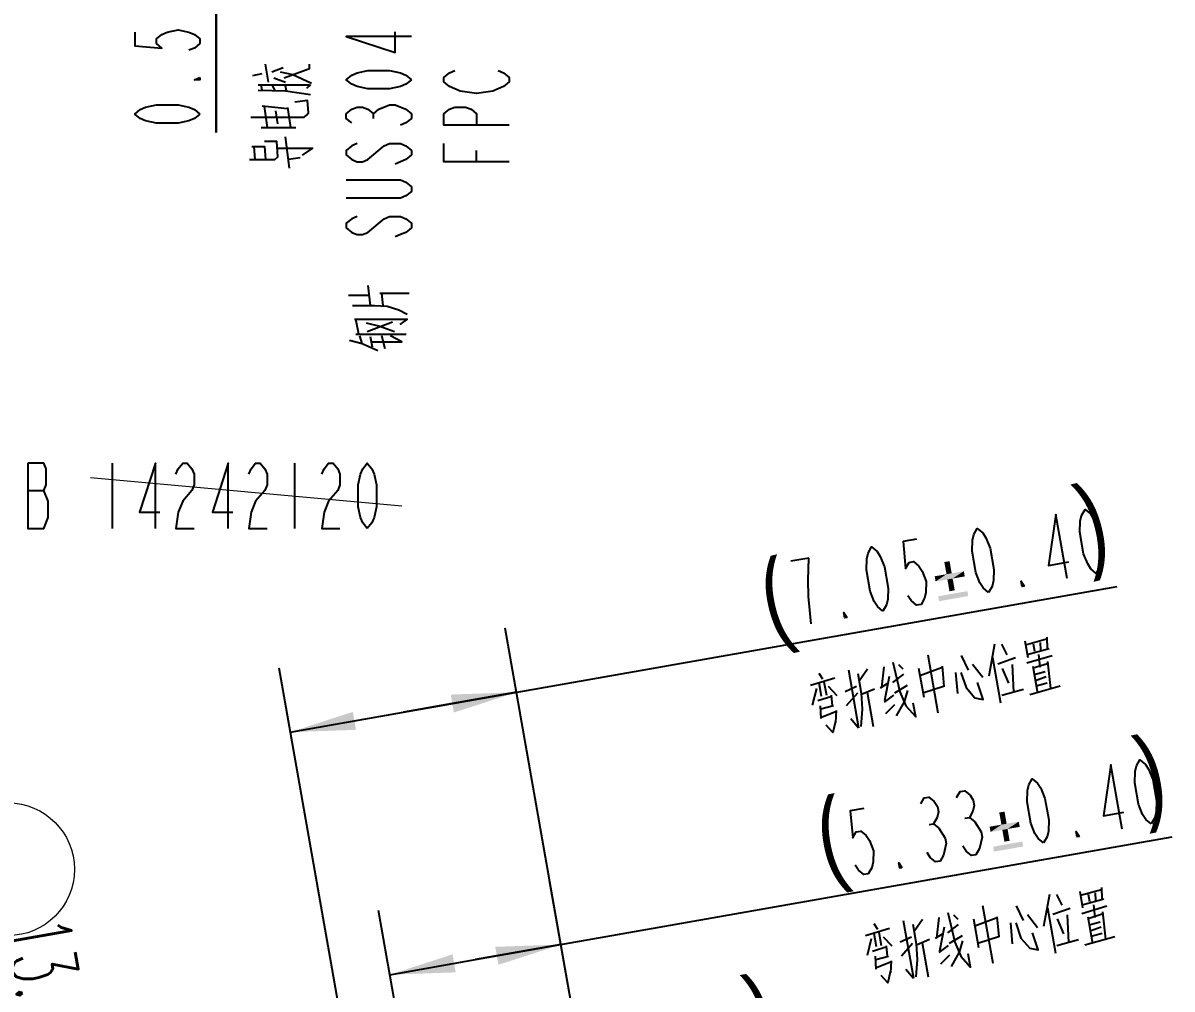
# Model space of a CAD drawing. Header units: millimetres. Extents: x -28 to 350, y 32 to 299.
# Drawn here: x 126.73 to 162.03, y 183.35 to 213.03 of the extents above; entities that cross this region are included whole.
import ezdxf

# ---------------------------------------------------------------- set-up
doc = ezdxf.new("R2010")
doc.units = ezdxf.units.MM
doc.header["$LTSCALE"] = 19.36
doc.header["$PDMODE"] = 3
doc.header["$PDSIZE"] = 6
doc.layers.get('0').update_dxf_attribs({"linetype": 'CONTINUOUS'})
doc.layers.get('Defpoints').update_dxf_attribs({"linetype": 'CONTINUOUS'})
doc.layers.add('備註', color=1, linetype='CONTINUOUS', lineweight=20)
doc.styles.add('CHINESE', font='', dxfattribs={"width": 0.8})
doc.styles.get("Standard").update_dxf_attribs({"font": 'simplex.shx', "width": 0.56})
doc.styles.get('CHINESE').set_extended_font_data('PMingLiU')
doc.dimstyles.new('DIMSTYLE_1', dxfattribs={"dimtxt": 2, "dimasz": 2, "dimexe": 2, "dimexo": 0.35, "dimgap": 0.5, "dimtad": 1, "dimzin": 0, "dimdsep": 46, "dimtxsty": 'Standard', "dimcen": 0.09, "dimazin": 0, "dimtol": 1, "dimtp": 0.03, "dimtm": 0.03, "dimtfac": 1, "dimtofl": 0, "dimtmove": 0, "dimatfit": 3, "dimfxl": 1, "dimtolj": 1, "dimtzin": 0, "dimarcsym": 0})
doc.dimstyles.new('DIMSTYLE_2', dxfattribs={"dimtxt": 2, "dimasz": 2, "dimexe": 2, "dimexo": 0.35, "dimgap": 0.5, "dimtad": 1, "dimzin": 0, "dimdsep": 46, "dimtxsty": 'Standard', "dimcen": 0.09, "dimazin": 0, "dimtp": 0.01, "dimtm": 0.01, "dimtfac": 1, "dimtofl": 0, "dimtmove": 0, "dimatfit": 3, "dimfxl": 1, "dimtolj": 1, "dimtzin": 0, "dimarcsym": 0})
doc.dimstyles.new('DIMSTYLE_4', dxfattribs={"dimtxt": 2, "dimasz": 2, "dimexe": 2, "dimexo": 0.35, "dimgap": 0.5, "dimtad": 1, "dimzin": 0, "dimdsep": 46, "dimtxsty": 'Standard', "dimcen": 0.09, "dimazin": 0, "dimtol": 1, "dimtp": 0.4, "dimtm": 0.4, "dimtfac": 1, "dimtofl": 0, "dimtmove": 0, "dimatfit": 3, "dimfxl": 1, "dimtolj": 1, "dimtzin": 0, "dimarcsym": 0})
doc.dimstyles.get("Standard").update_dxf_attribs({"dimtxt": 2, "dimasz": 2, "dimexe": 2, "dimexo": 0.35, "dimtad": 1, "dimzin": 0, "dimdsep": 46, "dimtxsty": 'Standard', "dimcen": 0.09, "dimazin": 0, "dimtol": 1, "dimtp": 0.01, "dimtm": 0.01, "dimtfac": 1, "dimtofl": 0, "dimtmove": 0, "dimatfit": 3, "dimfxl": 1, "dimtolj": 1, "dimtzin": 0, "dimarcsym": 0})

# ---------------------------------------------------------------- blocks, each defined once
blk = doc.blocks.new('_FILLED')
at = {"color": 0, "linetype": 'ByBlock'}
blk.add_solid([(0, 0), (-1, 0.14), (-1, -0.14)], dxfattribs=at)
blk = doc.blocks.new('*D03')
at = {"color": 2}
for p, q in [((132.665, 229.301), (132.665, 234.301)), ((132.665, 234.301), (132.665, 229.046)), ((122.06, 229.301), (134.665, 229.301)), ((121.913, 228.791), (134.665, 228.791)), ((132.665, 209.67), (132.665, 229.046)), ((132.665, 228.791), (132.665, 209.67))]:
    blk.add_line(p, q, dxfattribs=at)
at = {"color": 2, "xscale": 2, "yscale": 2, "zscale": 2}
for p, rotation in [((132.665, 229.301), 270), ((132.665, 228.791), 90)]:
    blk.add_blockref('_FILLED', p, dxfattribs=dict(at, rotation=rotation))
blk = doc.blocks.new('*D47')
at = {"color": 0, "lineweight": -2}
for p, q in [((126.653, 175.817), (124.935, 185.559)), ((125.919, 175.688), (128.622, 176.165)), ((128.667, 164.393), (127, 173.848)), ((128.134, 162.269), (130.984, 162.771))]:
    blk.add_line(p, q, dxfattribs=at)
at = {"color": 0}
for points in [[(127.328, 173.906), (126.672, 173.79), (126.653, 175.817)], [(128.339, 164.336), (128.995, 164.451), (129.014, 162.424)]]:
    blk.add_solid(points, dxfattribs=at)
at = {"layer": 'Defpoints', "color": 0}
for p in [(126.653, 175.817), (125.574, 175.627), (127.789, 162.208)]:
    blk.add_point(p, dxfattribs=at)
at = {"color": 0, "insert": (128.881, 181.414), "char_height": 2, "attachment_point": 3, "rotation": 280, "line_spacing_factor": 0.9}
blk.add_mtext('\\A1;13.60', dxfattribs=at)
blk = doc.blocks.new('*D1619')
at = {"color": 2}
for p, q in [((140.634, 184.258), (162.033, 188.031)), ((144.395, 178.286), (142.913, 186.691)), ((138.743, 179.624), (137.66, 185.764)), ((143.26, 184.721), (140.634, 184.258)), ((138.008, 183.795), (140.634, 184.258))]:
    blk.add_line(p, q, dxfattribs=at)
at = {"color": 2, "xscale": 2, "yscale": 2, "zscale": 2}
for p, rotation in [((143.26, 184.721), 10), ((138.008, 183.795), 190)]:
    blk.add_blockref('_FILLED', p, dxfattribs=dict(at, rotation=rotation))
blk = doc.blocks.new('*D1720')
at = {"color": 2}
for p, q in [((138.42, 191.858), (160.346, 195.724)), ((144.395, 178.286), (141.546, 194.44)), ((137.047, 179.332), (134.599, 193.215)), ((141.893, 192.47), (138.42, 191.858)), ((134.946, 191.245), (138.42, 191.858))]:
    blk.add_line(p, q, dxfattribs=at)
at = {"color": 2, "xscale": 2, "yscale": 2, "zscale": 2}
for p, rotation in [((141.893, 192.47), 10), ((134.946, 191.245), 190)]:
    blk.add_blockref('_FILLED', p, dxfattribs=dict(at, rotation=rotation))

msp = doc.modelspace()

# ---------------------------------------------------------------- linework, layer by layer
at = {"color": 2}
for p, q in [((133.794, 211.42), (134.084, 211.473)), ((134.278, 211.207), (134.181, 211.767)), ((134.375, 211.527), (134.73, 211.66)), ((133.955, 211.127), (135.536, 211.127)), ((134.084, 210.967), (134.052, 211.127)), ((134.471, 210.967), (134.407, 211.1)), ((134.439, 211.34), (134.794, 211.207)), ((134.826, 210.94), (134.794, 211.1)), ((135.568, 211.127), (135.439, 211.02)), ((133.955, 210.967), (134.794, 210.94)), ((134.794, 210.94), (135.568, 210.833)), ((134.084, 210.487), (134.859, 210.407)), ((134.246, 209.82), (134.149, 210.46)), ((134.859, 210.433), (134.955, 209.82)), ((134.568, 209.927), (134.504, 210.327)), ((137.498, 210.097), (137.498, 210.237)), ((134.052, 209.82), (135.117, 209.82)), ((134.923, 208.567), (134.794, 209.527)), ((133.826, 209.233), (133.859, 208.833)), ((140.665, 208.767), (140.665, 209.117)), ((135.246, 208.887), (134.891, 208.833)), ((137.407, 204.353), (137.342, 204.967)), ((136.73, 204.673), (137.375, 204.673)), ((137.697, 204.727), (138.601, 204.727)), ((137.794, 204.353), (137.762, 204.727)), ((137.052, 203.473), (136.955, 203.927)), ((137.31, 203.553), (138.084, 203.847)), ((136.955, 203.473), (138.504, 203.473)), ((137.149, 203.18), (137.084, 203.42)), ((137.471, 203.073), (137.407, 203.393)), ((137.859, 203.02), (137.762, 203.42)), ((129.472, 199.504), (129.472, 197.504)), ((135.072, 199.504), (135.072, 197.504)), ((126.882, 198.671), (127.372, 198.671)), ((127.512, 197.838), (127.512, 198.338)), ((150.875, 196.593), (150.323, 196.495)), ((158.203, 193.807), (158.194, 194.165)), ((156.581, 193.946), (156.402, 192.965)), ((156.796, 193.952), (156.963, 193.621)), ((157.511, 194.045), (157.601, 193.537)), ((158.179, 194.097), (157.533, 193.918)), ((157.584, 193.632), (158.255, 193.816)), ((157.77, 193.96), (157.809, 193.737)), ((157.98, 193.997), (157.993, 193.77)), ((154.527, 193.617), (154.84, 191.838)), ((155.558, 193.602), (155.774, 193.149)), ((156.517, 193.542), (156.763, 192.144)), ((156.687, 193.343), (157.222, 193.535)), ((157.576, 193.369), (158.347, 193.603)), ((157.936, 193.629), (157.977, 193.243)), ((152.09, 193.155), (152.404, 191.376)), ((152.42, 192.82), (152.679, 193.193)), ((153.184, 193.249), (153.106, 192.613)), ((153.63, 193.328), (153.763, 193.188)), ((154.247, 193.207), (154.404, 192.318)), ((154.286, 192.985), (154.947, 193.232)), ((154.967, 193.269), (155.021, 192.656)), ((155.903, 193.336), (156.218, 192.933)), ((156.82, 193.203), (157.009, 192.745)), ((157.124, 193.322), (157.165, 192.477)), ((157.756, 193.269), (157.902, 192.443)), ((158.203, 193.348), (157.767, 193.206)), ((157.801, 193.015), (158.137, 193.107)), ((158.311, 192.581), (158.218, 193.416)), ((150.927, 192.687), (151.672, 192.917)), ((151.184, 192.766), (151.257, 192.353)), ((151.186, 193.061), (151.298, 192.884)), ((151.341, 192.793), (151.414, 192.38)), ((153.08, 192.609), (153.299, 192.745)), ((153.345, 192.95), (153.205, 192.205)), ((153.457, 192.773), (153.791, 193.029)), ((155.38, 193.08), (155.439, 192.435)), ((158.165, 192.948), (157.835, 192.825)), ((157.863, 192.666), (158.198, 192.758)), ((151.107, 192.588), (150.981, 192.075)), ((151.474, 192.653), (151.74, 192.372)), ((152.343, 192.642), (151.992, 192.482)), ((152.038, 192.065), (152.376, 192.452)), ((152.493, 192.407), (152.896, 192.576)), ((152.671, 192.471), (152.856, 191.423)), ((153.472, 192.383), (153.185, 192.168)), ((153.513, 192.456), (153.905, 192.689)), ((155.047, 192.661), (154.381, 192.445)), ((156.803, 192.381), (157.474, 192.564)), ((157.665, 192.402), (158.594, 192.664)), ((151.583, 192.345), (151.148, 192.202)), ((151.228, 192.053), (151.243, 191.662)), ((151.245, 191.957), (151.633, 192.059)), ((151.607, 192.054), (151.577, 192.376)), ((153.246, 191.819), (153.522, 192.097)), ((151.693, 191.873), (151.264, 191.699)), ((151.714, 191.909), (151.697, 191.546)), ((152.164, 191.661), (152.404, 191.376)), ((155.671, 188.602), (155.809, 188.626)), ((154.568, 188.407), (154.706, 188.432)), ((159.866, 186.404), (159.221, 186.225)), ((159.89, 186.114), (159.881, 186.472)), ((158.268, 186.254), (158.089, 185.272)), ((158.484, 186.259), (158.65, 185.928)), ((159.198, 186.352), (159.288, 185.844)), ((159.271, 185.939), (159.943, 186.123)), ((159.457, 186.267), (159.496, 186.044)), ((159.667, 186.304), (159.68, 186.077)), ((156.214, 185.924), (156.528, 184.145)), ((157.246, 185.909), (157.461, 185.456)), ((158.204, 185.849), (158.451, 184.451)), ((158.375, 185.65), (158.909, 185.843)), ((159.264, 185.676), (160.035, 185.91)), ((159.624, 185.936), (159.665, 185.55)), ((159.998, 184.888), (159.905, 185.723)), ((152.873, 185.368), (152.986, 185.191)), ((153.777, 185.462), (154.091, 183.683)), ((154.107, 185.127), (154.366, 185.5)), ((154.871, 185.556), (154.794, 184.92)), ((155.144, 185.08), (155.478, 185.336)), ((155.317, 185.635), (155.45, 185.495)), ((155.934, 185.515), (156.091, 184.625)), ((155.974, 185.292), (156.634, 185.54)), ((156.655, 185.576), (156.709, 184.963)), ((157.067, 185.387), (157.127, 184.742)), ((157.591, 185.643), (157.905, 185.24)), ((158.508, 185.51), (158.697, 185.052)), ((158.812, 185.629), (158.852, 184.784)), ((159.444, 185.576), (159.589, 184.75)), ((159.89, 185.655), (159.455, 185.513)), ((159.488, 185.322), (159.824, 185.414)), ((152.614, 184.995), (153.359, 185.224)), ((152.871, 185.073), (152.944, 184.66)), ((153.029, 185.1), (153.102, 184.687)), ((154.767, 184.916), (154.987, 185.053)), ((155.032, 185.257), (154.893, 184.512)), ((155.2, 184.763), (155.593, 184.996)), ((159.353, 184.709), (160.281, 184.971)), ((159.852, 185.255), (159.522, 185.132)), ((159.55, 184.973), (159.886, 185.065)), ((152.794, 184.895), (152.668, 184.382)), ((153.27, 184.652), (152.835, 184.509)), ((153.162, 184.96), (153.428, 184.679)), ((153.295, 184.361), (153.265, 184.683)), ((154.03, 184.949), (153.679, 184.789)), ((153.726, 184.372), (154.064, 184.759)), ((154.18, 184.714), (154.583, 184.883)), ((154.358, 184.778), (154.543, 183.73)), ((155.159, 184.69), (154.872, 184.476)), ((156.735, 184.968), (156.069, 184.752)), ((158.49, 184.688), (159.162, 184.872)), ((152.916, 184.36), (152.93, 183.969)), ((152.932, 184.265), (153.321, 184.366)), ((154.934, 184.126), (155.209, 184.404)), ((153.381, 184.18), (152.951, 184.006)), ((153.401, 184.216), (153.384, 183.853)), ((153.851, 183.968), (154.091, 183.683))]:
    msp.add_line(p, q, dxfattribs=at)
for points in [[(130.165, 212.75), (130.165, 212.33), (130.998, 212.26), (130.832, 212.4), (130.832, 212.54), (130.998, 212.68), (131.165, 212.75), (131.498, 212.82), (131.832, 212.75), (131.998, 212.68), (132.165, 212.54), (132.165, 212.4), (131.998, 212.26), (131.832, 212.19)], [(138.665, 212.617), (136.665, 212.617), (138.165, 212.127), (138.165, 212.757)], [(134.633, 211.527), (135.02, 211.447), (135.601, 211.18)], [(134.762, 211.34), (135.536, 211.633), (135.536, 211.767)], [(138.665, 211.287), (138.498, 211.147), (138.332, 211.077), (137.998, 211.007), (137.332, 211.007), (136.998, 211.077), (136.832, 211.147), (136.665, 211.287), (136.832, 211.427), (136.998, 211.497), (137.332, 211.567), (137.998, 211.567), (138.332, 211.497), (138.498, 211.427), (138.665, 211.287)], [(140.165, 210.937), (139.832, 211.077), (139.665, 211.217), (139.665, 211.357), (139.832, 211.497), (139.998, 211.567)], [(141.332, 211.567), (141.498, 211.497), (141.665, 211.357), (141.665, 211.217), (141.498, 211.077), (141.332, 211.007), (141.165, 210.937), (140.665, 210.867), (140.165, 210.937)], [(132.165, 211.35), (132.165, 211.28), (131.998, 211.28), (132.165, 211.35)], [(132.165, 210.23), (131.998, 210.09), (131.832, 210.02), (131.498, 209.95), (130.832, 209.95), (130.498, 210.02), (130.332, 210.09), (130.165, 210.23), (130.332, 210.37), (130.498, 210.44), (130.832, 210.51), (131.498, 210.51), (131.832, 210.44), (131.998, 210.37), (132.165, 210.23)], [(133.73, 210.14), (135.375, 210.14), (135.439, 210.193), (135.504, 210.273), (135.471, 210.647), (135.084, 210.593)], [(136.832, 209.957), (136.665, 210.097), (136.665, 210.237), (136.832, 210.377), (136.998, 210.447), (137.165, 210.447), (137.332, 210.377), (137.498, 210.237), (137.665, 210.377), (137.998, 210.517)], [(137.998, 210.517), (138.165, 210.517), (138.498, 210.377)], [(141.665, 209.887), (139.665, 209.887), (139.665, 210.237), (139.832, 210.377), (139.998, 210.447), (140.332, 210.447), (140.498, 210.377), (140.665, 210.237), (140.665, 209.887)], [(138.498, 210.377), (138.665, 210.237), (138.665, 210.097), (138.498, 209.957), (138.332, 209.887)], [(133.697, 208.833), (134.471, 208.833), (134.568, 208.913), (134.536, 209.393), (134.149, 209.393)], [(136.998, 209.327), (136.832, 209.257), (136.665, 209.117), (136.665, 208.977), (136.832, 208.837), (136.998, 208.767), (137.165, 208.767), (137.332, 208.837)], [(137.332, 208.837), (137.832, 209.257), (137.998, 209.327), (138.332, 209.327), (138.498, 209.257), (138.665, 209.117), (138.665, 208.977), (138.498, 208.837), (138.332, 208.767), (138.165, 208.697)], [(141.665, 208.767), (139.665, 208.767), (139.665, 209.327)], [(133.762, 209.233), (134.149, 209.233), (134.181, 208.833)], [(134.536, 209.18), (135.633, 209.18), (135.31, 208.967)], [(136.665, 208.207), (138.332, 208.207), (138.498, 208.137), (138.665, 207.997), (138.665, 207.857), (138.498, 207.717), (138.332, 207.647), (136.665, 207.647)], [(136.998, 207.087), (136.832, 207.017), (136.665, 206.877), (136.665, 206.737), (136.832, 206.597), (136.998, 206.527), (137.165, 206.527), (137.332, 206.597)], [(137.332, 206.597), (137.832, 207.017), (137.998, 207.087), (138.332, 207.087), (138.498, 207.017), (138.665, 206.877), (138.665, 206.737), (138.498, 206.597), (138.332, 206.527), (138.165, 206.457)], [(136.859, 204.353), (137.536, 204.353), (137.923, 204.327), (138.278, 204.22), (138.536, 204.087)], [(136.923, 203.927), (138.536, 203.927), (138.31, 203.767)], [(137.278, 203.82), (137.697, 203.713), (138.149, 203.553)], [(137.439, 203.233), (138.375, 203.233), (138.02, 203.42)], [(136.762, 203.287), (137.149, 203.18), (137.633, 202.967)], [(127.512, 198.338), (127.372, 198.671), (127.442, 198.838), (127.442, 199.338), (127.372, 199.504), (126.882, 199.504)], [(126.882, 199.504), (126.882, 197.504), (127.372, 197.504), (127.512, 197.838)], [(130.802, 197.504), (130.802, 199.504), (130.312, 198.004), (130.942, 198.004)], [(131.432, 199.171), (131.502, 199.338), (131.642, 199.504), (131.782, 199.504), (131.922, 199.338), (131.992, 199.171), (131.992, 198.838), (131.922, 198.671)], [(133.042, 197.504), (133.042, 199.504), (132.552, 198.004), (133.182, 198.004)], [(133.672, 199.171), (133.742, 199.338), (133.882, 199.504), (134.022, 199.504), (134.162, 199.338), (134.232, 199.171), (134.232, 198.838), (134.162, 198.671), (133.882, 198.338)], [(135.912, 199.171), (135.982, 199.338), (136.122, 199.504), (136.262, 199.504), (136.402, 199.338), (136.472, 199.171), (136.472, 198.838), (136.402, 198.671)], [(137.312, 197.504), (137.172, 197.671), (137.102, 197.838), (137.032, 198.171), (137.032, 198.838), (137.102, 199.171), (137.172, 199.338), (137.312, 199.504), (137.452, 199.338), (137.522, 199.171), (137.592, 198.838), (137.592, 198.171), (137.522, 197.838), (137.452, 197.671), (137.312, 197.504)], [(131.922, 198.671), (131.642, 198.338), (131.502, 198.004), (131.432, 197.504), (131.992, 197.504)], [(136.402, 198.671), (136.122, 198.338), (135.982, 198.004), (135.912, 197.504), (136.472, 197.504)], [(133.882, 198.338), (133.742, 198.004), (133.672, 197.504), (134.232, 197.504)], [(159.707, 196.119), (159.54, 196.259), (159.443, 196.411), (159.316, 196.727), (159.2, 197.384), (159.211, 197.724), (159.251, 197.9), (159.36, 198.089), (159.527, 197.949), (159.625, 197.797), (159.752, 197.481), (159.867, 196.824), (159.856, 196.484), (159.816, 196.308), (159.707, 196.119)], [(158.811, 195.961), (158.464, 197.931), (158.242, 196.368), (158.862, 196.478)], [(156.398, 195.536), (156.232, 195.676), (156.134, 195.827), (156.007, 196.144), (155.891, 196.8), (155.902, 197.141), (155.942, 197.317), (156.051, 197.505), (156.218, 197.365), (156.316, 197.214), (156.443, 196.897), (156.558, 196.241), (156.547, 195.9), (156.507, 195.724), (156.398, 195.536)], [(154.183, 197.176), (153.77, 197.103), (153.846, 196.27), (153.955, 196.459), (154.092, 196.483), (154.259, 196.343), (154.357, 196.191), (154.484, 195.875), (154.473, 195.535), (154.433, 195.358), (154.324, 195.17), (154.186, 195.146), (154.019, 195.285), (153.921, 195.437)], [(153.152, 194.963), (152.985, 195.103), (152.887, 195.255), (152.761, 195.571), (152.645, 196.228), (152.656, 196.568), (152.696, 196.744), (152.805, 196.933), (152.972, 196.793), (153.069, 196.641), (153.196, 196.325), (153.312, 195.668), (153.301, 195.328), (153.261, 195.152), (153.152, 194.963)], [(150.946, 194.574), (150.87, 195.407), (150.852, 195.912), (150.875, 196.593)], [(157.501, 195.73), (157.432, 195.718), (157.403, 195.882), (157.501, 195.73)], [(152.049, 194.769), (151.98, 194.757), (151.951, 194.921), (152.049, 194.769)], [(153.456, 193.395), (153.671, 192.483), (153.854, 192.057)], [(152.381, 193.042), (152.487, 192.438), (152.519, 191.953), (152.477, 191.421)], [(155.543, 193.076), (155.706, 192.613), (155.977, 192.301), (156.23, 192.247), (156.056, 192.773)], [(153.907, 192.525), (153.805, 192.18), (153.557, 191.743)], [(153.854, 192.057), (154.158, 191.718), (154.085, 192.131)], [(151.691, 191.578), (151.616, 191.237), (151.413, 191.463)], [(161.395, 188.426), (161.228, 188.566), (161.13, 188.718), (161.003, 189.034), (160.887, 189.691), (160.899, 190.031), (160.939, 190.207), (161.047, 190.396), (161.214, 190.256), (161.312, 190.104), (161.439, 189.788), (161.555, 189.131), (161.544, 188.791), (161.504, 188.615), (161.395, 188.426)], [(160.499, 188.268), (160.151, 190.238), (159.929, 188.676), (160.55, 188.785)], [(158.086, 187.843), (157.919, 187.983), (157.821, 188.135), (157.694, 188.451), (157.579, 189.107), (157.59, 189.448), (157.63, 189.624), (157.739, 189.812), (157.905, 189.673), (158.003, 189.521), (158.13, 189.205), (158.246, 188.548), (158.235, 188.208), (158.195, 188.031), (158.086, 187.843)], [(154.314, 189.039), (154.423, 189.228), (154.561, 189.252), (154.728, 189.112), (154.826, 188.96), (154.855, 188.796), (154.815, 188.62), (154.706, 188.432), (154.873, 188.292)], [(155.417, 189.234), (155.526, 189.422), (155.664, 189.447), (155.831, 189.307), (155.929, 189.155), (155.958, 188.991), (155.918, 188.814), (155.809, 188.626), (155.976, 188.486)], [(152.562, 188.9), (152.148, 188.827), (152.224, 187.994), (152.333, 188.182), (152.471, 188.207), (152.638, 188.067), (152.736, 187.915), (152.862, 187.599), (152.851, 187.258), (152.811, 187.082), (152.702, 186.894), (152.565, 186.869), (152.398, 187.009), (152.3, 187.161)], [(154.873, 188.292), (155.068, 187.988), (155.097, 187.824), (155.017, 187.471)], [(155.976, 188.486), (156.171, 188.182), (156.2, 188.018), (156.12, 187.666)], [(159.189, 188.037), (159.12, 188.025), (159.091, 188.189), (159.189, 188.037)], [(155.017, 187.471), (154.908, 187.283), (154.771, 187.258), (154.604, 187.398), (154.506, 187.55)], [(156.12, 187.666), (156.011, 187.477), (155.874, 187.453), (155.707, 187.593), (155.609, 187.745)], [(153.736, 187.076), (153.668, 187.064), (153.639, 187.228), (153.736, 187.076)], [(155.143, 185.703), (155.358, 184.791), (155.541, 184.364)], [(154.068, 185.349), (154.174, 184.746), (154.206, 184.26), (154.164, 183.728)], [(157.23, 185.383), (157.393, 184.92), (157.665, 184.608), (157.918, 184.554), (157.744, 185.08)], [(155.594, 184.832), (155.493, 184.487), (155.245, 184.05)], [(155.541, 184.364), (155.845, 184.025), (155.772, 184.438)], [(153.379, 183.885), (153.303, 183.544), (153.101, 183.77)]]:
    msp.add_lwpolyline(points, dxfattribs=at)
for points in [[(155.2, 196.497), (155.104, 196.096), (155.039, 196.469)], [(155.104, 196.096), (155.2, 196.497), (155.265, 196.125)], [(155.104, 196.096), (154.77, 195.871), (154.742, 196.032)], [(155.265, 196.125), (155.638, 196.19), (154.77, 195.871)], [(155.133, 195.935), (154.77, 195.871), (155.638, 196.19)], [(155.104, 196.096), (155.265, 196.125), (154.77, 195.871)], [(155.294, 195.964), (155.133, 195.935), (155.638, 196.19)], [(155.294, 195.964), (155.197, 195.573), (155.133, 195.935)], [(155.197, 195.573), (155.294, 195.964), (155.358, 195.601)], [(155.294, 195.964), (155.638, 196.19), (155.666, 196.029)], [(155.746, 195.576), (154.877, 195.267), (154.85, 195.418)], [(154.877, 195.267), (155.746, 195.576), (155.773, 195.425)], [(156.887, 188.804), (156.792, 188.403), (156.726, 188.776)], [(156.792, 188.403), (156.887, 188.804), (156.953, 188.432)], [(156.792, 188.403), (156.458, 188.178), (156.43, 188.339)], [(156.953, 188.432), (157.325, 188.497), (156.458, 188.178)], [(156.82, 188.242), (156.458, 188.178), (157.325, 188.497)], [(156.792, 188.403), (156.953, 188.432), (156.458, 188.178)], [(156.981, 188.271), (156.82, 188.242), (157.325, 188.497)], [(156.981, 188.271), (156.884, 187.88), (156.82, 188.242)], [(156.884, 187.88), (156.981, 188.271), (157.045, 187.908)], [(156.981, 188.271), (157.325, 188.497), (157.354, 188.336)], [(157.433, 187.883), (156.564, 187.575), (156.538, 187.726)], [(156.564, 187.575), (157.433, 187.883), (157.46, 187.732)]]:
    msp.add_solid(points, dxfattribs=at)
at = {"layer": '備註'}
msp.add_line((128.811, 199.064), (138.37, 198.192), dxfattribs=at)
at = {"layer": '備註', "color": 1, "ltscale": 0.5}
msp.add_circle((126.276, 187.032), 2.039, dxfattribs=at)

# ---------------------------------------------------------------- texts
at = {"layer": '備註', "attachment_point": 1, "style": 'CHINESE'}
for s, insert, char_height, width, rotation in [('(              )', (149.172, 196.412), 2.26898, 12.05551, 13.37), ('(              )', (150.928, 189.107), 2.26898, 15.30109, 10.9945), ('(      )', (144.1, 182.755), 2.269, 6.80542, 10.9945)]:
    msp.add_mtext(s, dxfattribs=dict(at, insert=insert, char_height=char_height, width=width, rotation=rotation))

# ---------------------------------------------------------------- dimensions: what is measured, and where the dimension line sits
at = {"color": 2}
for base, p1, p2, angle, text, dimstyle, picture, middle in [((132.665, 229.301), (121.563, 228.791), (121.71, 229.301), 90, '<>\\P导电胶 T=0.06\\P钢片 SUS304 T=0.3\\PFPC T=0.15', 'DIMSTYLE_1', '*D03', (132.665, 209.67)), ((141.893, 192.47), (137.108, 178.987), (144.455, 177.941), 10, '<>\\P弯折线中心位置', 'DIMSTYLE_4', '*D1720', (150.481, 193.985)), ((143.26, 184.721), (138.804, 179.279), (144.455, 177.941), 10, '<>\\P弯折线中心位置', 'DIMSTYLE_4', '*D1619', (152.169, 186.292))]:
    dim = msp.add_linear_dim(base=base, p1=p1, p2=p2, angle=angle, text=text, dimstyle=dimstyle, dxfattribs=at)
    dim.commit()
    dim.dimension.update_dxf_attribs({"geometry": picture, "text_midpoint": middle, "dimtype": 160})
dim = msp.add_linear_dim(base=(126.653, 175.817), p1=(127.789, 162.208), p2=(125.574, 175.627), angle=100, dimstyle='DIMSTYLE_2', dxfattribs=at)
dim.commit()
dim.dimension.update_dxf_attribs({"geometry": '*D47', "text_midpoint": (125.392, 182.965), "dimtype": 160})

# ---------------------------------------------------------------- leaders
msp.add_leader([(136.195, 174.819), (96.965, 186.898), (99.965, 186.898)], dimstyle='Standard', override={"dimtad": 0}, dxfattribs=at)

doc.saveas('drawing.dxf')
